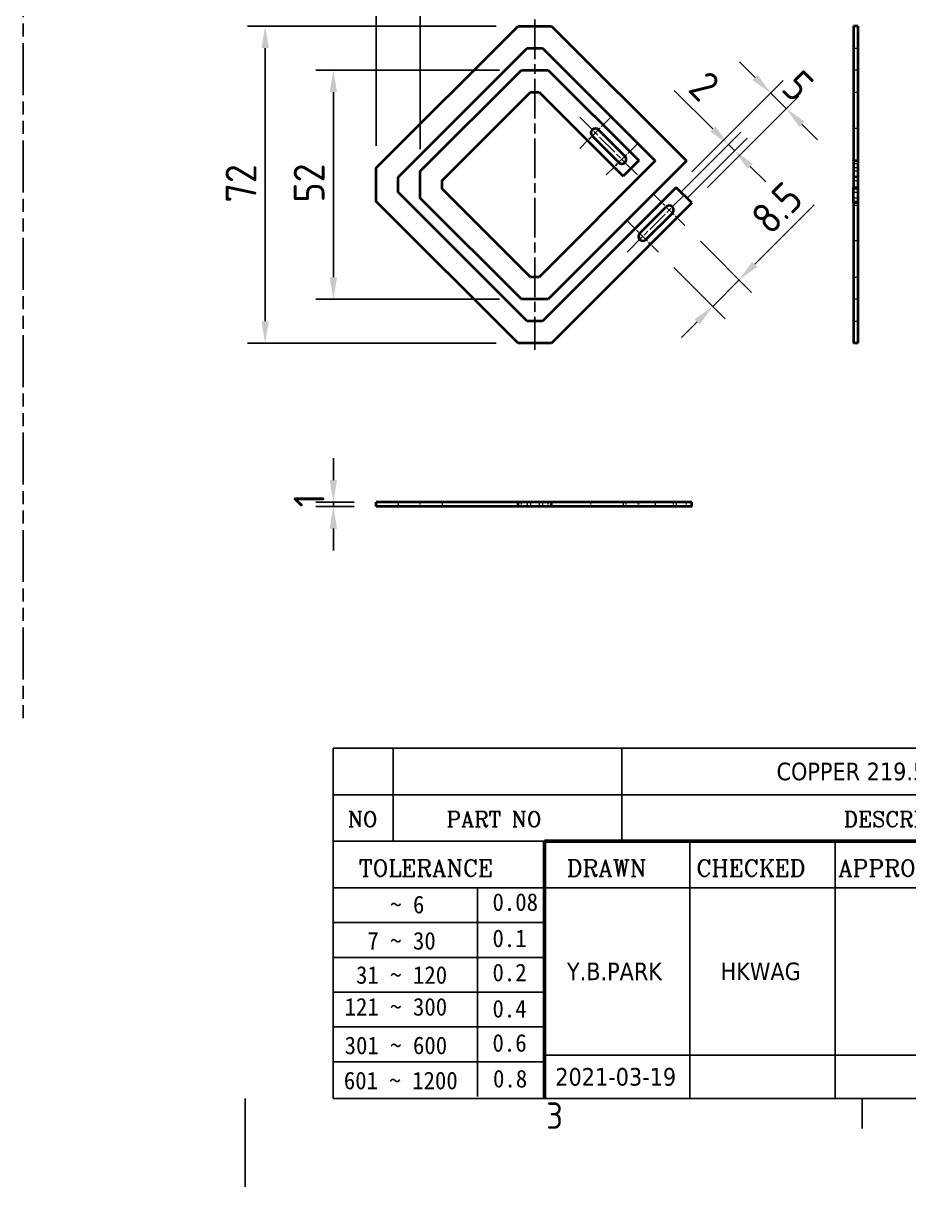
# Model space of a CAD drawing. Header units: millimetres. Extents: x 0 to 840, y 0 to 594.
# Drawn here: x 369.7 to 570.6, y 0 to 264.1 of the extents above; entities that cross this region are included whole.
import ezdxf
from ezdxf.enums import TextEntityAlignment as Align

# ---------------------------------------------------------------- set-up
doc = ezdxf.new("R2010")
doc.units = ezdxf.units.MM
doc.header["$LTSCALE"] = 2
for name, pattern in [('CHAIN', [0.35429999999999995, 0.2362, -0.0295, 0.0591, -0.0295]), ('DASHED', [0.2067, 0.1654, -0.0413]), ('DOUBLE_DASH_CHAIN', [1.2403, 0.6614, -0.0827, 0.1654, -0.0827, 0.1654, -0.0827])]:
    doc.linetypes.add(name, pattern=pattern)
doc.layers.get('0').update_dxf_attribs({"color": 3, "lineweight": 25})
for name, color, linetype, lineweight in [('가려진 것(ISO)', 2, 'DASHED', 18), ('가시적인 것(ISO)', 3, 'Continuous', 40), ('경계(ISO)', 7, 'Continuous', 25), ('스케치 형상(ISO)', 3, 'Continuous', 25), ('제목(ISO)', 5, 'Continuous', 50), ('중심 표식(ISO)', 1, 'Continuous', 25), ('중심선(ISO)', 1, 'Continuous', 25), ('치수(ISO)', 2, 'Continuous', 25)]:
    doc.layers.add(name, color=color, linetype=linetype, lineweight=lineweight)
doc.styles.add('HAN_291', font='')
doc.styles.add('RC_284', font='ROMANC.shx')
doc.styles.add('RC_287', font='ROMANC.shx')
doc.styles.add('문자 텍스트_PSTEK_POSCO', font='isocp.shx')
doc.styles.add('치수 텍스트_PSTEK_POSCO', font='isocp.shx')
doc.styles.add('텍스트 스타일198', font='tahoma.ttf')
doc.styles.get('HAN_291').set_extended_font_data('GulimChe')
doc.dimstyles.new('치수_PSTEK_POSCO', dxfattribs={"dimscale": 2, "dimtxt": 3.5, "dimasz": 2.5, "dimexe": 2, "dimexo": 2.5, "dimgap": 1, "dimtad": 1, "dimrnd": 1e-08, "dimdsep": 46, "dimtxsty": '치수 텍스트_PSTEK_POSCO', "dimcen": 0.09, "dimdle": 10, "dimclrd": 7, "dimclre": 7, "dimclrt": 2, "dimadec": 1, "dimazin": 2, "dimtfac": 1, "dimtmove": 0, "dimatfit": 3, "dimfxl": 0, "dimtolj": 1, "dimlwd": -1, "dimlwe": -1, "dimarcsym": 0})

# ---------------------------------------------------------------- blocks, each defined once
blk = doc.blocks.new('경계 Default Border')
at = {"layer": '경계(ISO)'}
blk.add_line((280, 10), (280, 6.599999666213989), dxfattribs=at)
at = {"layer": '경계(ISO)', "flags": 128}
blk.add_lwpolyline([(210, 0), (210, 10)], dxfattribs=at)
at = {"layer": '경계(ISO)', "color": 2, "insert": (244.1685395229535, 6.57139439638704), "char_height": 3.00000011920929, "attachment_point": 7, "style": '문자 텍스트_PSTEK_POSCO'}
blk.add_mtext('3', dxfattribs=at)
blk = doc.blocks.new('제목 블록 PSTEK')
at = {"color": 180}
for p, q in [((182.475792979055, 11.79100474011392), (182.4757929790549, 51.56524660363496)), ((182.4757929790549, 51.56524660363496), (372.4757929537551, 51.56524660363496)), ((189.2651435055721, 51.56524660363496), (189.2651435055722, 41.00524660363494)), ((215.2152739891528, 41.00524660363494), (215.2152739891528, 51.56524660363496)), ((182.475792979055, 46.2852466036349), (372.4757929537551, 46.28524660363492)), ((182.475792979055, 41.00524660363493), (206.451475290024, 41.00524660363493)), ((222.9401812389276, 11.79100474011392), (222.9401812389276, 41.00524660363494)), ((239.4288871878316, 11.79100474011392), (239.4288871878316, 41.00524660363494)), ((182.475792979055, 35.72524660363497), (206.451475290024, 35.72524660363497)), ((198.8621818849491, 12.02524660363491), (198.8621818849491, 35.72524660363497)), ((206.451475290024, 35.72524660363497), (372.4757929537551, 35.72524660363497)), ((182.475792979055, 31.77524660363492), (206.451475290024, 31.77524660363492)), ((182.475792979055, 27.82524660363487), (206.451475290024, 27.82524660363487)), ((182.475792979055, 23.87524660363505), (206.451475290024, 23.87524660363505)), ((182.475792979055, 19.92524660363478), (206.451475290024, 19.92524660363478)), ((182.475792979055, 15.97524660363496), (206.451475290024, 15.97524660363496)), ((206.451475290024, 16.74100474011396), (255.9175931367359, 16.74100474011396)), ((182.475792979055, 11.79100474011392), (372.4757929537551, 11.79100474011389))]:
    blk.add_line(p, q, dxfattribs=at)
at = {"color": 7, "lineweight": 50}
for p, q in [((206.4514752900237, 11.79100474011392), (206.4514752900237, 41.00524660363494)), ((206.451475290024, 41.00524660363494), (372.4757929537551, 41.00524660363496))]:
    blk.add_line(p, q, dxfattribs=at)
at = {"layer": '제목(ISO)', "lineweight": 18}
blk.add_line((182.475792979055, 35.72500474011393), (182.475792979055, 11.79100474011392), dxfattribs=at)
at = {"color": 2}
for s, height, style, p in [('NO', 1.742399930953979, 'RC_284', (184.135398793432, 42.62317362549192)), ('PART NO', 1.742399930953979, 'RC_284', (195.3359407378685, 42.62317362549192)), ('DESCRIPTION', 1.742399930953979, 'RC_284', (240.4025565652523, 42.62317362549192)), (' TOLERANCE', 1.899999976158142, 'RC_287', (184.0872874387979, 37.00893196870329)), ('DRAWN', 1.899999976158142, 'RC_287', (208.9766620976279, 37.00893196870329)), ('CHECKED', 1.899999976158142, 'RC_287', (223.6856844514997, 37.00893196870329)), ('APPROVED', 1.899999976158142, 'RC_287', (239.7795453577791, 37.00893196870329)), ('    ~ 6', 2.000000029802322, 'HAN_291', (183.7721304966814, 32.8176515608431)), ('0.08', 2.000000029802322, 'HAN_291', (200.5467345600617, 33.09873600004101)), ('  7 ~ 30', 2.000000029802322, 'HAN_291', (183.7721304966814, 28.70538114822415)), ('0.1', 2.000000029802322, 'HAN_291', (200.5467345600617, 28.98646558742206)), (' 31 ~ 120', 2.000000029802322, 'HAN_291', (183.7721304966814, 24.82628181916237)), ('0.2', 2.000000029802322, 'HAN_291', (200.5467345600617, 25.10736625836028)), ('121 ~ 300', 2.000000029802322, 'HAN_291', (183.7721304966814, 21.21401206133254)), ('0.4', 2.000000029802322, 'HAN_291', (200.5467345600617, 20.99509650053045)), ('301 ~ 600', 2.000000029802322, 'HAN_291', (183.7721304966814, 16.83491273227077)), ('0.6', 2.000000029802322, 'HAN_291', (200.5467345600617, 17.11599717146868)), ('601 ~ 1200', 2.000000029802322, 'HAN_291', (183.6802025156883, 12.84759660881125)), ('0.8', 2.000000029802322, 'HAN_291', (200.6097246063884, 13.05732192299702))]:
    blk.add_text(s, height=height, dxfattribs=dict(at, style=style)).set_placement(p)
at = {"layer": '제목(ISO)', "color": 7, "style": '텍스트 스타일198'}
for tag, p in [('설명_001', (232.773060164708, 47.92245856837096)), ('질량\\P3;_001', (350.2085769879711, 48.1643332325385)), ('1._MODEL_NAME_001', (329.2627756759067, 37.53784565642327)), ('제목_001', (334.7062164519216, 32.12134217035067)), ('설계자_001', (208.993343327159, 25.2331256569733)), ('점검자_001', (226.4283219502686, 25.23446884679021)), ('시트_크기_001', (260.807090429518, 14.83812566343425)), ('프로젝트_001', (281.267517658003, 14.86209373936811)), ('작성_날짜_001', (207.6736656800234, 13.26600473167383))]:
    blk.add_attdef(tag, p, '', height=2.000000029802322, dxfattribs=at)
for tag, p in [('재질', (295.4820202024417, 48.92524660363499)), ('부품_번호', (202.0180422732032, 48.68004261517713)), ("3._Q'TY", (313.4963034906341, 48.92524660363497)), ('4._COLOR', (327.6805273250926, 48.92524660363493)), ('부품_번호', (340.6772825264351, 27.80524660363501)), ('엔지니어링_승인자', (247.673240162284, 26.23312567187446)), ('점검_날짜', (231.1845342133799, 14.26600474011394)), ('엔지니어링_승인_날짜', (247.6732401622839, 14.26600474011394))]:
    blk.add_attdef(tag, text='', height=2.000000029802322, dxfattribs=at).set_placement(p, align=Align.MIDDLE_CENTER)
blk = doc.blocks.new('*D42')
at = {"layer": 'Defpoints', "color": 0}
for p in [(539.2678464238782, 248.2480511021087), (517.8477483204115, 226.8279529986424), (521.3832822263442, 223.2924190927096)]:
    blk.add_point(p, dxfattribs=at)
at = {"layer": '치수(ISO)', "color": 7}
for p, q in [((535.7323125179455, 251.7835850080415), (532.1967786120127, 255.3191189139742)), ((521.3832822263444, 230.3634869045751), (542.0962735486244, 251.0764782268549)), ((542.8033803298108, 244.712517196176), (539.2678464238782, 248.2480511021087)), ((524.918816132277, 226.8279529986423), (545.631807454557, 247.5409443209222)), ((546.3389142357436, 241.1769832902432), (549.8744481416763, 237.6414493843104))]:
    blk.add_line(p, q, dxfattribs=at)
for points in [[(536.3215681689342, 252.3728406590303), (535.1430568669566, 251.1943293570527), (539.2678464238782, 248.2480511021087)], [(546.9281698867323, 241.766238941232), (545.7496585847548, 240.5877276392544), (542.8033803298108, 244.712517196176)]]:
    blk.add_solid(points, dxfattribs=at)
at = {"layer": '치수(ISO)', "color": 2, "insert": (543.8322385531246, 251.4618335659142), "char_height": 7, "attachment_point": 4, "rotation": 314.99999999999966, "style": '치수 텍스트_PSTEK_POSCO'}
blk.add_mtext('\\A1;5', dxfattribs=at)
blk = doc.blocks.new('*D43')
at = {"layer": 'Defpoints', "color": 0}
for p in [(519.7922919686746, 218.1658949291072), (513.7818843285888, 212.1554872890216), (526.1110823539626, 199.8262892636481)]:
    blk.add_point(p, dxfattribs=at)
at = {"layer": '치수(ISO)', "color": 7}
for p, q in [((535.6570238999809, 209.3722308096665), (549.1556566394573, 222.8708635491431)), ((523.3278258746072, 214.6303610231745), (534.9499171187945, 203.0082697789876)), ((517.3174182345216, 208.6199533830889), (528.9395094787088, 196.9978621389019)), ((526.1110823539626, 199.8262892636481), (532.1214899940483, 205.8366969037338)), ((522.5755484480298, 196.2907553577152), (519.0400145420972, 192.7552214517825))]:
    blk.add_line(p, q, dxfattribs=at)
for points in [[(535.0677682489921, 209.9614864606553), (536.2462795509697, 208.7829751586777), (532.1214899940483, 205.8366969037338)], [(521.9862927970411, 196.880011008704), (523.1648040990187, 195.7014997067265), (526.1110823539626, 199.8262892636481)]]:
    blk.add_solid(points, dxfattribs=at)
at = {"layer": '치수(ISO)', "color": 2, "insert": (536.7176840717606, 218.2110655744984), "char_height": 7, "attachment_point": 4, "rotation": 45.00000000000053, "style": '치수 텍스트_PSTEK_POSCO'}
blk.add_mtext('\\A1;8.5', dxfattribs=at)
blk = doc.blocks.new('*D44')
at = {"layer": 'Defpoints', "color": 0}
for p in [(529.6917869052862, 236.5506712399573), (515.5496512815553, 222.4085356162264), (516.9638648439284, 220.9943220538534)]:
    blk.add_point(p, dxfattribs=at)
at = {"layer": '치수(ISO)', "color": 7}
for p, q in [((526.1562529993536, 240.08620514589), (517.3894234191492, 248.8530347260944)), ((519.085185187488, 225.9440695221591), (532.5202140300324, 239.3790983647034)), ((520.4993987498611, 224.5298559597861), (533.9344275924055, 237.9648848023303)), ((531.1060004676593, 235.1364576775842), (529.6917869052862, 236.5506712399573)), ((534.6415343735921, 231.6009237716514), (538.1770682795247, 228.0653898657186))]:
    blk.add_line(p, q, dxfattribs=at)
for points in [[(526.7455086503423, 240.6754607968788), (525.5669973483648, 239.4969494949012), (529.6917869052862, 236.5506712399573)], [(535.2307900245809, 232.1901794226402), (534.0522787226033, 231.0116681206626), (531.1060004676593, 235.1364576775842)]]:
    blk.add_solid(points, dxfattribs=at)
at = {"layer": '치수(ISO)', "color": 2, "insert": (522.6932114579174, 251.3283956401162), "char_height": 7, "attachment_point": 4, "rotation": 314.99999999999966, "style": '치수 텍스트_PSTEK_POSCO'}
blk.add_mtext('\\A1;2', dxfattribs=at)
blk = doc.blocks.new('*D45')
at = {"layer": 'Defpoints', "color": 0}
for p in [(424.5661864316533, 263.4474876734678), (481.967282995237, 263.4474876734678), (481.967282995237, 191.4474876734679)]:
    blk.add_point(p, dxfattribs=at)
at = {"layer": '치수(ISO)', "color": 7}
for p, q in [((476.967282995237, 263.4474876734678), (420.5661864316533, 263.4474876734678)), ((424.5661864316533, 196.4474876734679), (424.5661864316533, 258.4474876734678)), ((476.967282995237, 191.4474876734679), (420.5661864316533, 191.4474876734679))]:
    blk.add_line(p, q, dxfattribs=at)
for points in [[(423.7328530983199, 258.4474876734678), (425.3995197649866, 258.4474876734678), (424.5661864316533, 263.4474876734678)], [(423.7328530983199, 196.4474876734679), (425.3995197649866, 196.4474876734679), (424.5661864316533, 191.4474876734679)]]:
    blk.add_solid(points, dxfattribs=at)
at = {"layer": '치수(ISO)', "color": 2, "insert": (419.0654974552752, 223.3872809805545), "char_height": 7, "attachment_point": 4, "rotation": 90, "style": '치수 텍스트_PSTEK_POSCO'}
blk.add_mtext('\\A1;72', dxfattribs=at)
blk = doc.blocks.new('*D46')
at = {"layer": 'Defpoints', "color": 0}
for p in [(485.7528169011698, 292.9614252696704), (485.7528169011698, 264.9474876734678), (449.7528169011698, 231.2330215794006)]:
    blk.add_point(p, dxfattribs=at)
at = {"layer": '치수(ISO)', "color": 7}
for p, q in [((449.7528169011698, 236.2330215794006), (449.7528169011698, 296.9614252696704)), ((485.7528169011698, 269.9474876734678), (485.7528169011698, 296.9614252696704)), ((454.7528169011698, 292.9614252696704), (480.7528169011698, 292.9614252696704))]:
    blk.add_line(p, q, dxfattribs=at)
for points in [[(454.7528169011698, 293.7947586030037), (454.7528169011698, 292.1280919363371), (449.7528169011698, 292.9614252696704)], [(480.7528169011698, 293.7947586030037), (480.7528169011698, 292.1280919363371), (485.7528169011698, 292.9614252696704)]]:
    blk.add_solid(points, dxfattribs=at)
at = {"layer": '치수(ISO)', "color": 2, "insert": (463.7291948539257, 298.4614252696704), "char_height": 7, "attachment_point": 4, "style": '치수 텍스트_PSTEK_POSCO'}
blk.add_mtext('\\A1;36', dxfattribs=at)
blk = doc.blocks.new('*D47')
at = {"layer": 'Defpoints', "color": 0}
for p in [(485.7528169011698, 277.7406295254249), (485.7528169011698, 264.9474876734678), (459.7528169011698, 230.4830215794006)]:
    blk.add_point(p, dxfattribs=at)
at = {"layer": '치수(ISO)', "color": 7}
for p, q in [((459.7528169011698, 235.4830215794006), (459.7528169011698, 281.7406295254249)), ((485.7528169011698, 269.9474876734678), (485.7528169011698, 281.7406295254249)), ((464.7528169011698, 277.7406295254249), (480.7528169011698, 277.7406295254249))]:
    blk.add_line(p, q, dxfattribs=at)
for points in [[(464.7528169011698, 278.5739628587583), (464.7528169011698, 276.9072961920916), (459.7528169011698, 277.7406295254249)], [(480.7528169011698, 278.5739628587583), (480.7528169011698, 276.9072961920916), (485.7528169011698, 277.7406295254249)]]:
    blk.add_solid(points, dxfattribs=at)
at = {"layer": '치수(ISO)', "color": 2, "insert": (468.6403169011697, 283.2413185018029), "char_height": 7, "attachment_point": 4, "style": '치수 텍스트_PSTEK_POSCO'}
blk.add_mtext('\\A1;26', dxfattribs=at)
blk = doc.blocks.new('*D48')
at = {"layer": 'Defpoints', "color": 0}
for p in [(482.717282995237, 253.4474876734679), (440.0348082262096, 201.4474876734679), (482.717282995237, 201.4474876734678)]:
    blk.add_point(p, dxfattribs=at)
at = {"layer": '치수(ISO)', "color": 7}
for p, q in [((477.717282995237, 253.4474876734679), (436.0348082262096, 253.4474876734679)), ((440.0348082262096, 248.4474876734679), (440.0348082262096, 206.4474876734679)), ((477.717282995237, 201.4474876734678), (436.0348082262096, 201.4474876734679))]:
    blk.add_line(p, q, dxfattribs=at)
for points in [[(439.2014748928763, 248.4474876734679), (440.8681415595429, 248.4474876734679), (440.0348082262096, 253.4474876734679)], [(439.2014748928763, 206.4474876734679), (440.8681415595429, 206.4474876734679), (440.0348082262096, 201.4474876734679)]]:
    blk.add_solid(points, dxfattribs=at)
at = {"layer": '치수(ISO)', "color": 2, "insert": (434.5341192498316, 223.3872809805544), "char_height": 7, "attachment_point": 4, "rotation": 90, "style": '치수 텍스트_PSTEK_POSCO'}
blk.add_mtext('\\A1;52', dxfattribs=at)
blk = doc.blocks.new('*D49')
at = {"layer": 'Defpoints', "color": 0}
for p in [(440.0348082262046, 155.402775062414), (449.7528169011513, 155.402775062414), (449.7528169011513, 154.402775062414)]:
    blk.add_point(p, dxfattribs=at)
at = {"layer": '치수(ISO)', "color": 7}
for p, q in [((440.0348082262046, 160.402775062414), (440.0348082262046, 165.402775062414)), ((444.7528169011513, 155.402775062414), (436.0348082262046, 155.402775062414)), ((444.7528169011513, 154.402775062414), (436.0348082262046, 154.402775062414)), ((440.0348082262046, 154.402775062414), (440.0348082262046, 155.402775062414)), ((440.0348082262046, 149.402775062414), (440.0348082262046, 144.402775062414))]:
    blk.add_line(p, q, dxfattribs=at)
for points in [[(439.2014748928713, 160.402775062414), (440.8681415595379, 160.402775062414), (440.0348082262046, 155.402775062414)], [(439.2014748928713, 149.402775062414), (440.8681415595379, 149.402775062414), (440.0348082262046, 154.402775062414)]]:
    blk.add_solid(points, dxfattribs=at)
at = {"layer": '치수(ISO)', "color": 2, "insert": (434.5348082262045, 154.2027750624141), "char_height": 7, "attachment_point": 4, "rotation": 90, "style": '치수 텍스트_PSTEK_POSCO'}
blk.add_mtext('\\A1;1', dxfattribs=at)

msp = doc.modelspace()

# ---------------------------------------------------------------- linework, layer by layer
at = {"layer": '가려진 것(ISO)', "ltscale": 0.9522482752799988}
for p, q in [((558.0491937423569, 258.4474876734678), (559.0491937423569, 258.4474876734678)), ((559.0491937423573, 253.4474876734679), (558.0491937423573, 253.4474876734679)), ((558.0491937423567, 248.4474876734678), (559.0491937423567, 248.4474876734678)), ((559.0491937423604, 240.2095151057711), (558.0491937423604, 240.2095151057711)), ((559.0491937423634, 232.9162647532109), (558.0491937423633, 232.9162647532109)), ((559.0491937423623, 232.1991074656855), (558.0491937423623, 232.1991074656855)), ((559.0491937423457, 231.2330215794006), (558.0491937423458, 231.2330215794006)), ((559.0491937423486, 230.4830215794006), (558.0491937423486, 230.4830215794006)), ((558.0491937423624, 229.3807308472781), (559.0491937423623, 229.3807308472781)), ((558.0491937423471, 229.1619537675351), (559.0491937423471, 229.1619537675351)), ((558.0491937423501, 228.4119537675351), (559.0491937423501, 228.4119537675351)), ((558.0491937423501, 226.4830215794006), (559.0491937423501, 226.4830215794006)), ((558.0491937423471, 225.7330215794006), (559.0491937423471, 225.7330215794006)), ((559.0491937423486, 224.4119537675351), (558.0491937423486, 224.4119537675351)), ((559.0491937423457, 223.6619537675351), (558.0491937423458, 223.6619537675351)), ((559.0491937423654, 222.7014288350398), (558.0491937423654, 222.7014288350398)), ((559.0491937423636, 214.6910211949542), (558.0491937423636, 214.6910211949542)), ((558.0491937423567, 206.4474876734679), (559.0491937423567, 206.4474876734679)), ((559.0491937423573, 201.4474876734679), (558.0491937423573, 201.4474876734679)), ((558.0491937423569, 196.4474876734679), (559.0491937423569, 196.4474876734679)), ((454.7528169011511, 155.4027750624146), (454.7528169011511, 154.4027750624146)), ((459.7528169011511, 154.4027750624142), (459.7528169011511, 155.4027750624142)), ((464.7528169011512, 155.4027750624148), (464.7528169011512, 154.4027750624148)), ((482.7172829952184, 154.4027750624074), (482.7172829952184, 155.4027750624074)), ((484.0383508070839, 155.4027750624059), (484.0383508070839, 154.4027750624059)), ((484.7883508070839, 155.4027750624089), (484.7883508070839, 154.4027750624089)), ((486.7172829952184, 155.4027750624089), (486.7172829952184, 154.4027750624089)), ((487.4672829952184, 155.4027750624059), (487.4672829952184, 154.4027750624059)), ((488.7883508070838, 154.4027750624074), (488.7883508070838, 155.4027750624074)), ((498.4907894688478, 154.4027750624186), (498.4907894688478, 155.4027750624186)), ((505.784039821408, 155.4027750624157), (505.784039821408, 154.4027750624157)), ((506.5011971089334, 154.4027750624168), (506.5011971089334, 155.4027750624168)), ((509.2463504226374, 154.4027750624116), (509.2463504226374, 155.4027750624116)), ((509.3195737273408, 154.4027750624167), (509.3195737273408, 155.4027750624167)), ((513.0922829952183, 155.4027750624167), (513.0922829952183, 154.4027750624167)), ((517.2567580627232, 154.4027750624134), (517.2567580627232, 155.4027750624134)), ((517.8477483203928, 155.4027750624149), (517.8477483203928, 154.4027750624149)), ((520.1633508070838, 154.4027750624167), (520.1633508070838, 155.4027750624167))]:
    msp.add_line(p, q, dxfattribs=at)
at = {"layer": '가시적인 것(ISO)'}
for p, q in [((449.7528169011697, 231.2330215794006), (481.967282995237, 263.4474876734678)), ((481.967282995237, 263.4474876734678), (489.5383508071025, 263.4474876734678)), ((489.5383508071025, 263.4474876734678), (520.1633508071025, 232.8224876734678)), ((559.0491937423575, 263.4474876734678), (558.0491937423575, 263.4474876734678)), ((558.0491937423575, 263.4474876734678), (558.0491937423666, 232.8224876734678)), ((559.0491937423575, 263.4474876734678), (559.0491937423666, 232.8224876734678)), ((454.7528169011697, 229.1619537675351), (484.0383508071025, 258.4474876734678)), ((484.0383508071025, 258.4474876734678), (487.4672829952369, 258.4474876734678)), ((487.4672829952369, 258.4474876734678), (513.0922829952369, 232.8224876734679)), ((459.7528169011697, 230.4830215794006), (482.717282995237, 253.4474876734679)), ((482.717282995237, 253.4474876734679), (488.7883508071025, 253.4474876734679)), ((488.7883508071025, 253.4474876734679), (509.3195737273595, 232.9162647532109)), ((464.7528169011698, 228.4119537675351), (484.7883508071025, 248.4474876734678)), ((484.7883508071025, 248.4474876734678), (486.717282995237, 248.4474876734678)), ((486.717282995237, 248.4474876734678), (505.7840398214267, 229.3807308472781)), ((504.7940903277655, 232.4920006844989), (498.7836826876799, 238.5024083245846)), ((500.197896250053, 239.9166218869577), (506.2083038901386, 233.906214246872)), ((513.0922829952369, 232.8224876734679), (486.717282995237, 206.4474876734679)), ((520.1633508071025, 232.8224876734678), (488.7883508071025, 201.4474876734679)), ((509.3195737273595, 232.9162647532109), (505.7840398214267, 229.3807308472781)), ((559.0491937423666, 232.8224876734678), (558.0491937423666, 232.8224876734678)), ((558.0491937423666, 232.8224876734678), (558.0491937423649, 226.8279529986423)), ((559.0491937423666, 232.8224876734678), (559.0491937423649, 226.8279529986423)), ((449.7528169011697, 223.6619537675351), (449.7528169011697, 231.2330215794006)), ((459.7528169011697, 224.4119537675351), (459.7528169011697, 230.4830215794006)), ((454.7528169011697, 225.7330215794006), (454.7528169011697, 229.1619537675351)), ((464.7528169011698, 226.4830215794006), (464.7528169011698, 228.4119537675351)), ((484.0383508071025, 196.4474876734679), (454.7528169011697, 225.7330215794006)), ((484.7883508071025, 206.4474876734679), (464.7528169011698, 226.4830215794006)), ((517.8477483204115, 226.8279529986423), (487.467282995237, 196.4474876734679)), ((521.3832822263442, 223.2924190927096), (517.8477483204115, 226.8279529986423)), ((558.0491937423659, 226.8279529986423), (559.0491937423659, 226.8279529986423)), ((558.0491937423669, 223.2924190927096), (558.0491937423659, 226.8279529986423)), ((559.0491937423659, 226.8279529986423), (559.0491937423669, 223.2924190927096)), ((481.967282995237, 191.4474876734679), (449.7528169011697, 223.6619537675351)), ((482.717282995237, 201.4474876734679), (459.7528169011697, 224.4119537675351)), ((521.3832822263442, 223.2924190927096), (489.5383508071025, 191.4474876734679)), ((509.5392436414695, 216.3981279761408), (515.5496512815552, 222.4085356162264)), ((559.0491937423669, 223.2924190927096), (558.0491937423669, 223.2924190927096)), ((558.0491937423669, 223.2924190927096), (558.0491937423575, 191.4474876734679)), ((559.0491937423669, 223.2924190927096), (559.0491937423575, 191.4474876734679)), ((516.9638648439283, 220.9943220538534), (510.9534572038426, 214.9839144137677)), ((486.717282995237, 206.4474876734679), (484.7883508071025, 206.4474876734679)), ((488.7883508071025, 201.4474876734679), (482.717282995237, 201.4474876734679)), ((487.467282995237, 196.4474876734679), (484.0383508071025, 196.4474876734679)), ((489.5383508071025, 191.4474876734679), (481.967282995237, 191.4474876734679)), ((559.0491937423575, 191.4474876734679), (558.0491937423575, 191.4474876734679)), ((449.7528169011511, 154.402775062414), (449.7528169011511, 155.402775062414)), ((481.9672829952184, 155.4027750624044), (449.7528169011511, 155.402775062414)), ((481.9672829952184, 154.4027750624044), (449.7528169011511, 154.402775062414)), ((481.9672829952184, 154.4027750624044), (481.9672829952184, 155.4027750624044)), ((489.5383508070839, 155.4027750624044), (481.9672829952184, 155.4027750624044)), ((489.5383508070839, 154.4027750624044), (481.9672829952184, 154.4027750624044)), ((489.5383508070839, 154.4027750624044), (489.5383508070839, 155.4027750624044)), ((521.3832822263256, 155.4027750624138), (489.5383508070839, 155.4027750624044)), ((521.3832822263256, 154.4027750624138), (489.5383508070839, 154.4027750624044)), ((521.3832822263256, 154.4027750624138), (521.3832822263256, 155.4027750624138))]:
    msp.add_line(p, q, dxfattribs=at)
for centre, radius, start, end in [((499.4907894688664, 239.2095151057711), 0.9999999999999978, 45.00000000000144, 225.0000000000014), ((505.5011971089521, 233.1991074656855), 0.9999999999999988, 225.0000000000014, 45.00000000000144), ((516.2567580627417, 221.7014288350398), 0.9999999999999956, 314.9999999999986, 134.9999999999986), ((510.2463504226561, 215.6910211949542), 0.9999999999999964, 134.9999999999971, 314.9999999999971)]:
    msp.add_arc(centre, radius, start, end, dxfattribs=at)
at = {"layer": '스케치 형상(ISO)', "color": 6, "linetype": 'DOUBLE_DASH_CHAIN', "ltscale": 8.911256790161133}
msp.add_line((369.6736805461325, 524.8512462086923), (369.6736805461325, 104.8512462086923), dxfattribs=at)
at = {"layer": '중심 표식(ISO)', "linetype": 'CHAIN', "ltscale": 5.55593729019165}
for p, q in [((495.9552555629338, 235.6739811998384), (503.0263233747991, 242.7450490117039)), ((501.9656632030194, 229.6635735597528), (509.0367310148848, 236.7346413716182)), ((512.7212241568091, 225.2369627409726), (519.7922919686745, 218.1658949291071)), ((506.7108165167234, 219.226555100887), (513.7818843285888, 212.1554872890215))]:
    msp.add_line(p, q, dxfattribs=at)
at = {"layer": '중심선(ISO)', "linetype": 'CHAIN', "ltscale": 19.05165100097656}
msp.add_line((485.7528169011698, 264.9474876734678), (485.7528169011698, 189.9474876734679), dxfattribs=at)
at = {"layer": '중심선(ISO)', "linetype": 'CHAIN', "ltscale": 10.27856826782227}
for p, q in [((509.0367310148849, 229.6635735597528), (495.9552555629336, 242.7450490117039)), ((506.7108165167233, 212.1554872890215), (519.7922919686745, 225.2369627409726))]:
    msp.add_line(p, q, dxfattribs=at)

# ---------------------------------------------------------------- block references
at = {"xscale": 2, "yscale": 2, "zscale": 2}
msp.add_blockref('경계 Default Border', (0, 0), dxfattribs=at)
ref = msp.add_blockref('제목 블록 PSTEK', (75.04841409248968, -3.58200948022779), dxfattribs=dict(xscale=2, yscale=2, zscale=2))
ref.add_attrib('설계자_001', 'Y.B.PARK', (493.0351007468076, 46.8842418337188), dxfattribs={"layer": '제목(ISO)', "color": 7, "height": 4.000000059604645, "style": '텍스트 스타일198'})
ref.add_attrib('점검자_001', 'HKWAG', (527.9050579930267, 46.88692821335263), dxfattribs={"layer": '제목(ISO)', "color": 7, "height": 4.000000059604645, "style": '텍스트 스타일198'})
ref.add_attrib('작성_날짜_001', '2021-03-19', (490.3957454525366, 22.94999998311987), dxfattribs={"layer": '제목(ISO)', "color": 7, "height": 4.000000059604645, "style": '텍스트 스타일198'})
ref.add_attrib('설명_001', 'COPPER 219.5*103*81.5', (540.5945344219058, 92.26290765651414), dxfattribs={"layer": '제목(ISO)', "color": 7, "height": 4.000000059604645, "style": '텍스트 스타일198'})

# ---------------------------------------------------------------- dimensions: what is measured, and where the dimension line sits
at = {"layer": '치수(ISO)', "color": 7}
dim = msp.add_linear_dim(base=(485.7528169011698, 292.9614252696704), p1=(449.7528169011698, 231.2330215794006), p2=(485.7528169011698, 264.9474876734678), dimstyle='치수_PSTEK_POSCO', override={"dimdec": 2, "dimtp": 0, "dimtm": -0, "dimtdec": 2, "dimtofl": 0, "dimatfit": 1}, dxfattribs=at)
dim.commit()
dim.dimension.update_dxf_attribs({"geometry": '*D46', "text_midpoint": (467.7528169011698, 292.9614252696704), "dimtype": 160})
for base, p1, p2, angle, override, picture, middle in [((485.7528169011698, 277.7406295254249), (459.7528169011698, 230.4830215794006), (485.7528169011698, 264.9474876734678), 180, {"dimdec": 2, "dimtp": 0, "dimtm": -0, "dimtdec": 2, "dimtofl": 0, "dimatfit": 1}, '*D47', (472.7528169011698, 277.7406295254249)), ((424.5661864316533, 263.4474876734678), (481.967282995237, 191.4474876734679), (481.967282995237, 263.4474876734678), 90, {"dimdec": 2, "dimtp": 0, "dimtm": -0, "dimtdec": 2, "dimtofl": 0, "dimatfit": 1}, '*D45', (424.5661864316532, 227.4474876734679)), ((529.6917869052862, 236.5506712399573), (516.9638648439284, 220.9943220538534), (515.5496512815553, 222.4085356162264), 134.9999999999997, {"dimdec": 2, "dimtp": 0, "dimtm": -0, "dimtdec": 2, "dimtofl": 1, "dimatfit": 1}, '*D44', (520.0050712562851, 246.2373868889585)), ((539.2678464238782, 248.2480511021087), (521.3832822263442, 223.2924190927096), (517.8477483204115, 226.8279529986423), 314.9999999999997, {"dimdec": 2, "dimtp": 0, "dimtm": -0, "dimtdec": 2, "dimtofl": 1, "dimatfit": 1}, '*D42', (541.0356133768445, 246.4802841491423)), ((440.0348082262096, 201.4474876734679), (482.717282995237, 253.4474876734679), (482.717282995237, 201.4474876734678), 90, {"dimdec": 2, "dimtp": 0, "dimtm": -0, "dimtdec": 2, "dimtofl": 0, "dimatfit": 1}, '*D48', (440.0348082262096, 227.4474876734678)), ((526.1110823539626, 199.8262892636481), (519.7922919686745, 218.1658949291071), (513.7818843285888, 212.1554872890216), 225.0000000000005, {"dimdec": 2, "dimtp": 0, "dimtm": -0, "dimtdec": 2, "dimtofl": 1, "dimatfit": 1}, '*D43', (544.1741072226854, 217.8893141323713)), ((440.0348082262046, 155.402775062414), (449.7528169011513, 154.402775062414), (449.7528169011513, 155.402775062414), 90, {"dimdec": 2, "dimtp": 0, "dimtm": -0, "dimtdec": 2, "dimtofl": 1, "dimatfit": 1}, '*D49', (440.0348082262045, 154.9027750624141))]:
    dim = msp.add_linear_dim(base=base, p1=p1, p2=p2, angle=angle, dimstyle='치수_PSTEK_POSCO', override=override, dxfattribs=at)
    dim.commit()
    dim.dimension.update_dxf_attribs({"geometry": picture, "text_midpoint": middle, "dimtype": 160})

doc.saveas('drawing.dxf')
